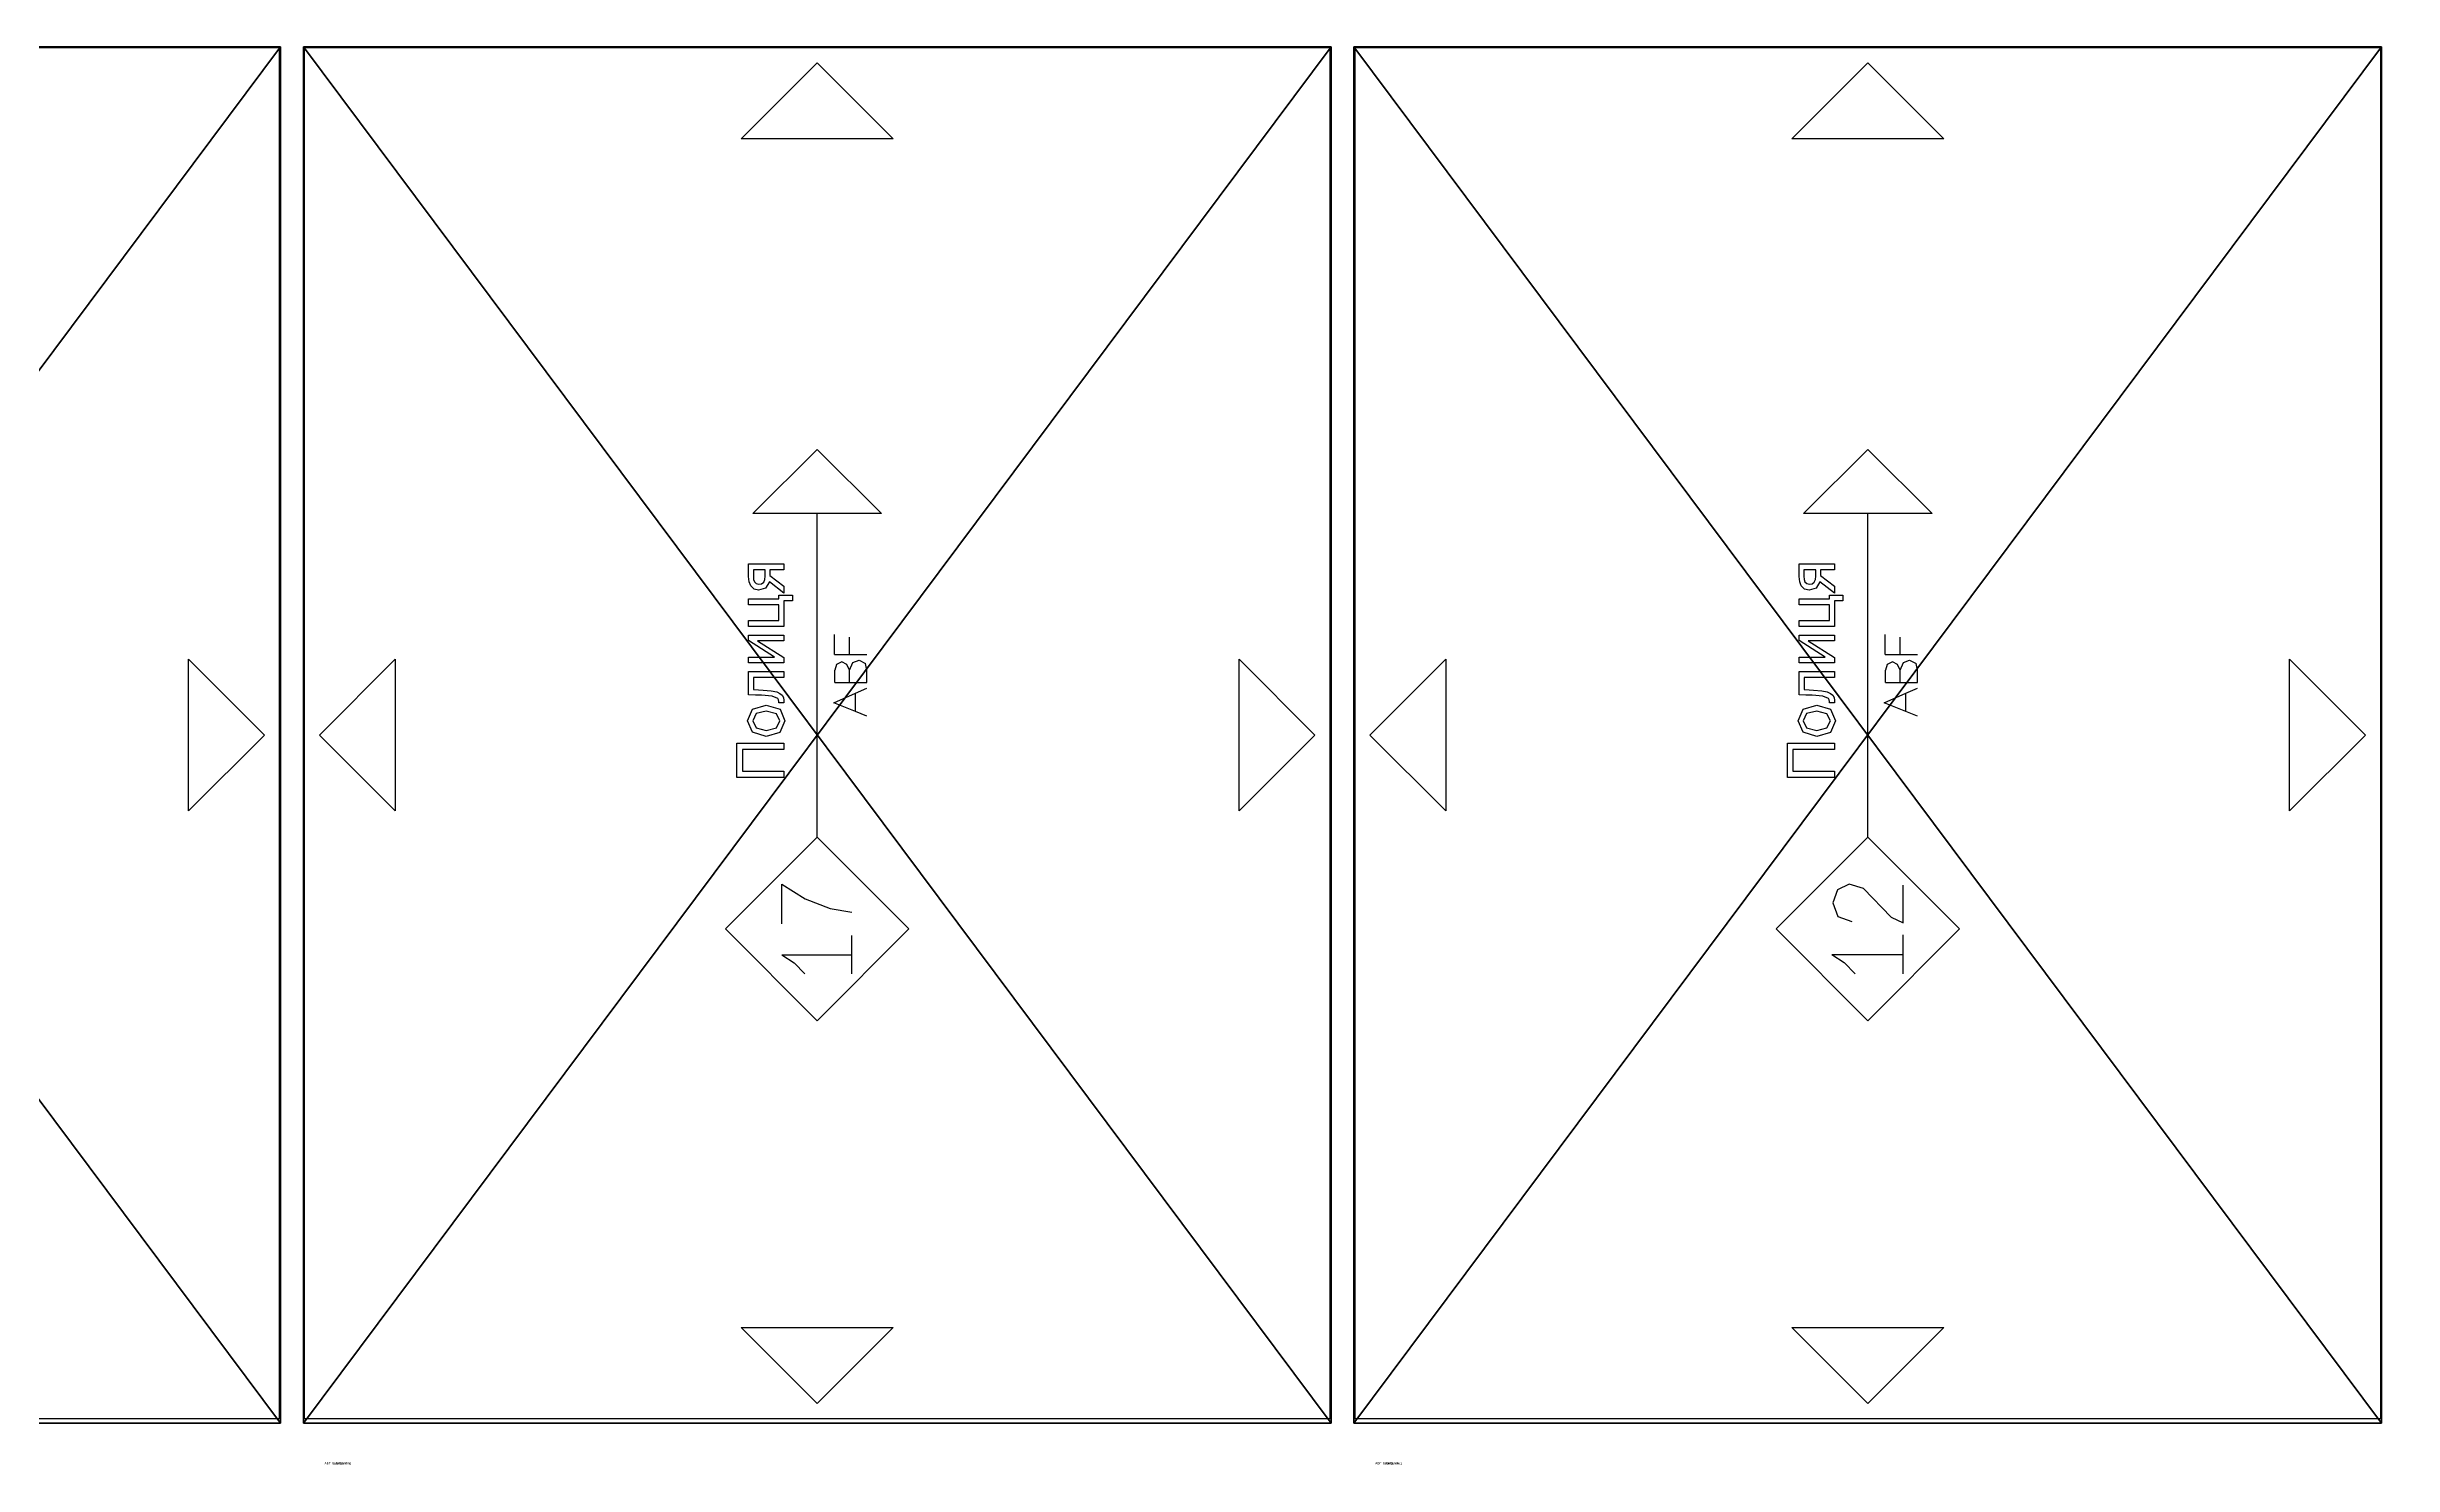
# Model space of a CAD drawing. Header units: millimetres. Extents: x -49559 to 16, y -2381 to 2097.
# Drawn here: x -7290 to -6267, y -18 to 600 of the extents above; entities that cross this region are included whole.
import ezdxf

# ---------------------------------------------------------------- set-up
doc = ezdxf.new("R2010")
doc.units = ezdxf.units.MM
doc.header["$LTSCALE"] = 25.4
doc.layers.get('0').update_dxf_attribs({"true_color": 0xffffff})
for name, color, linetype, true_color in [('ABF_cuttingLines', 134, 'Continuous', 0x009987), ('ABF_edgeBanding', 252, 'Continuous', 0x777799), ('ABF_Label', 36, 'Continuous', 0x664400)]:
    doc.layers.add(name, color=color, linetype=linetype, true_color=true_color)

# ---------------------------------------------------------------- blocks, each defined once
blk = doc.blocks.new('Group380#1')
at = {"layer": 'ABF_Label', "color": 0}
for p, q in [((-11.73, 9.21), (-11.73, 22.25)), ((-11.73, 22.25), (-2.26, 22.25)), ((-4, 20.71), (-10, 20.71)), ((-10, 20.71), (-10, 9.21)), ((-4, 9.21), (-4, 20.71)), ((-2.26, 22.25), (-2.26, 9.21)), ((-0.44, 14.09), (0.76, 17.9)), ((0.73, 10.32), (-0.44, 14.09)), ((0.76, 17.9), (3.94, 19.26)), ((1.95, 16.92), (1.26, 14.09)), ((1.26, 14.09), (1.95, 11.3)), ((3.94, 17.84), (1.95, 16.92)), ((3.94, 19.26), (7.11, 17.91)), ((5.91, 16.92), (3.94, 17.84)), ((5.9, 11.29), (6.6, 14.09)), ((6.6, 14.09), (5.91, 16.92)), ((7.11, 17.91), (8.3, 14.09)), ((8.3, 14.09), (7.11, 10.28)), ((10.71, 12.42), (11, 15.42)), ((11, 15.42), (11.06, 17.11)), ((11.06, 17.11), (11.12, 18.99)), ((11.12, 18.99), (17.57, 18.99)), ((12.45, 14.99), (12.27, 12.69)), ((12.5, 16.21), (12.45, 14.99)), ((12.56, 17.6), (12.5, 16.21)), ((15.92, 17.6), (12.56, 17.6)), ((15.92, 9.21), (15.92, 17.6)), ((17.57, 18.99), (17.57, 9.21)), ((19.95, 9.21), (19.95, 18.99)), ((19.95, 18.99), (21.58, 18.99)), ((26.04, 16.5), (21.44, 9.21)), ((21.58, 18.99), (21.58, 11.81)), ((21.58, 11.81), (26.13, 18.99)), ((26.04, 9.21), (26.04, 16.5)), ((26.13, 18.99), (27.67, 18.99)), ((27.67, 18.99), (27.67, 9.21)), ((30.06, 9.21), (30.06, 18.99)), ((30.06, 18.99), (31.7, 18.99)), ((31.7, 18.99), (31.7, 10.62)), ((36.07, 10.62), (36.07, 18.99)), ((36.07, 18.99), (37.72, 18.99)), ((37.72, 18.99), (37.72, 10.62)), ((39.3, 9.21), (42.45, 13.23)), ((40.1, 16.2), (40.42, 17.48)), ((40.67, 14.3), (40.1, 16.2)), ((40.42, 17.48), (41.28, 18.4)), ((42.45, 13.23), (40.67, 14.3)), ((44.12, 13.09), (41.22, 9.21)), ((41.28, 18.4), (42.39, 18.84)), ((41.95, 16.86), (41.79, 16.15)), ((41.79, 16.15), (41.9, 15.37)), ((41.9, 15.37), (42.3, 14.81)), ((42.43, 17.38), (41.95, 16.86)), ((42.3, 14.81), (43.05, 14.46)), ((42.39, 18.84), (43.88, 18.99)), ((43.07, 17.61), (42.43, 17.38)), ((43.05, 14.46), (44.02, 14.38)), ((43.96, 17.67), (43.07, 17.61)), ((43.88, 18.99), (47.4, 18.99)), ((45.75, 17.67), (43.96, 17.67)), ((44.02, 14.38), (45.75, 14.38)), ((45.75, 13.09), (44.12, 13.09)), ((45.75, 14.38), (45.75, 17.67)), ((45.75, 9.21), (45.75, 13.09)), ((47.4, 18.99), (47.4, 9.21)), ((-60.72, 9.95), (-63.02, 6.49)), ((-60.72, 9.95), (-60.72, -9.78)), ((-50.23, 8.28), (-51.65, 4.38)), ((-46.48, 9.68), (-50.23, 8.28)), ((-42.88, 8.36), (-46.48, 9.68)), ((-41.25, 5.11), (-42.88, 8.36)), ((-10, 9.21), (-11.73, 9.21)), ((-2.26, 9.21), (-4, 9.21)), ((3.94, 8.93), (0.73, 10.32)), ((1.95, 11.3), (3.94, 10.35)), ((3.94, 10.35), (5.9, 11.29)), ((7.11, 10.28), (3.94, 8.93)), ((8.93, 9.21), (8.93, 10.64)), ((8.93, 10.64), (9.02, 10.64)), ((9.24, 9.2), (8.93, 9.21)), ((9.02, 10.64), (9.14, 10.63)), ((9.14, 10.63), (9.3, 10.62)), ((9.6, 9.19), (9.24, 9.2)), ((9.3, 10.62), (9.71, 10.69)), ((10.37, 9.32), (9.6, 9.19)), ((9.71, 10.69), (10.07, 10.91)), ((10.07, 10.91), (10.71, 12.42)), ((11.01, 9.71), (10.37, 9.32)), ((11.53, 10.3), (11.01, 9.71)), ((11.95, 11.2), (11.53, 10.3)), ((12.27, 12.69), (11.95, 11.2)), ((17.57, 9.21), (15.92, 9.21)), ((21.44, 9.21), (19.95, 9.21)), ((27.67, 9.21), (26.04, 9.21)), ((37.16, 9.21), (30.06, 9.21)), ((31.7, 10.62), (36.07, 10.62)), ((37.16, 6.86), (37.16, 9.21)), ((38.69, 6.86), (37.16, 6.86)), ((37.72, 10.62), (38.69, 10.62)), ((38.69, 10.62), (38.69, 6.86)), ((41.22, 9.21), (39.3, 9.21)), ((47.4, 9.21), (45.75, 9.21)), ((-63.02, 6.49), (-66.14, 3.46)), ((-42.51, 1.2), (-50.47, -6.45)), ((-42.51, 1.2), (-41.25, 5.11)), ((-28.29, 0), (61.31, 0)), ((-50.47, -6.45), (-52.02, -9.78)), ((6.49, -10.57), (8.95, -4.58)), ((8.95, -4.58), (11.61, -10.57)), ((14.53, -4.88), (17.96, -4.88)), ((14.53, -4.88), (14.53, -8.98)), ((19.51, -5.38), (17.96, -4.88)), ((20.29, -6.84), (19.51, -5.38)), ((22.27, -4.79), (22.27, -8.97)), ((22.27, -4.79), (27.81, -4.79)), ((-66.14, -9.78), (-60.72, -9.78)), ((-60.72, -9.78), (-55.29, -9.78)), ((-52.02, -9.78), (-41.58, -9.78)), ((5.21, -13.72), (6.49, -10.57)), ((6.49, -10.57), (11.61, -10.57)), ((11.61, -10.57), (13.01, -13.72)), ((14.53, -8.98), (14.53, -13.72)), ((14.53, -8.98), (17.96, -8.98)), ((17.96, -8.98), (19.55, -8.25)), ((17.96, -8.98), (20.04, -9.9)), ((19.55, -8.25), (20.29, -6.84)), ((20.74, -11.59), (19.76, -13.36)), ((20.04, -9.9), (20.74, -11.59)), ((22.27, -8.97), (27.09, -8.97)), ((22.27, -8.97), (22.27, -13.72)), ((14.53, -13.72), (17.96, -13.72)), ((17.96, -13.72), (19.76, -13.36))]:
    blk.add_line(p, q, dxfattribs=at)
for points in [[(-28.29, 0, 0), (-53.69, -25.4, 0), (-79.09, 0, 0), (-53.69, 25.4, 0), (-28.29, 0, 0)], [(61.31, 17.78, 0), (79.09, 0, 0), (61.31, -17.78, 0), (61.31, 17.78, 0)]]:
    blk.add_polyline3d(points, close=True, dxfattribs=at)
blk = doc.blocks.new('Group461#1')
at = {"layer": 'ABF_cuttingLines', "color": 0}
blk.add_polyline3d([(-485.9, 617.6, 0), (-933.1, 617.6, 0), (-933.1, 20, 0), (-485.9, 20, 0), (-485.9, 617.6, 0)], close=True, dxfattribs=at)
blk = doc.blocks.new('Group462#1')
at = {"layer": 'ABF_edgeBanding', "color": 0}
for points in [[(-709.5, 611, 0), (-676.4, 577.9, 0), (-742.6, 577.9, 0), (-709.5, 611, 0)], [(-926.5, 318, 0), (-893.4, 351.1, 0), (-893.4, 284.9, 0), (-926.5, 318, 0)], [(-492.5, 318, 0), (-525.6, 284.9, 0), (-525.6, 351.1, 0), (-492.5, 318, 0)], [(-709.5, 26.6, 0), (-742.6, 59.7, 0), (-676.4, 59.7, 0), (-709.5, 26.6, 0)]]:
    blk.add_polyline3d(points, close=True, dxfattribs=at)
blk = doc.blocks.new('______#27')
at = {"color": 0}
for p, q in [((-933.5, 618), (-933.5, 18)), ((-485.5, 618), (-933.5, 618)), ((-485.5, 618, 18), (-933.5, 618, 18)), ((-933.5, 618, 18), (-933.5, 18, 18)), ((-933.5, 618, 18), (-933.5, 18, 18)), ((-933.5, 618), (-933.5, 618, 18)), ((-933.5, 618), (-933.5, 18)), ((-485.5, 618), (-933.5, 618)), ((-933.5, 618), (-933.5, 618, 18)), ((-485.5, 618, 18), (-933.5, 618, 18)), ((-485.5, 618), (-485.5, 618, 18)), ((-485.5, 18, 18), (-485.5, 618, 18)), ((-485.5, 18), (-485.5, 618)), ((-485.5, 18), (-485.5, 618)), ((-485.5, 18, 18), (-485.5, 618, 18)), ((-485.5, 618), (-485.5, 618, 18)), ((-933.5, 18, 18), (-485.5, 18, 18)), ((-933.5, 18), (-933.5, 18, 18)), ((-933.5, 18), (-485.5, 18)), ((-933.5, 18), (-485.5, 18)), ((-933.5, 18, 18), (-485.5, 18, 18)), ((-933.5, 18), (-933.5, 18, 18)), ((-485.5, 18), (-485.5, 18, 18)), ((-485.5, 18), (-485.5, 18, 18))]:
    blk.add_line(p, q, dxfattribs=at)
at = {"layer": 'ABF_cuttingLines', "color": 0}
ref = blk.add_blockref('Group461#1', (0, 0, 18), dxfattribs=at)
ref.add_attrib('Skp_GroupInstanceName', '_ABF_cuttingLines', (0, 0), dxfattribs={"layer": '0', "height": 1})
at = {"layer": 'ABF_edgeBanding', "color": 0}
ref = blk.add_blockref('Group462#1', (0, 0, 18), dxfattribs=at)
ref.add_attrib('Skp_GroupInstanceName', '_ABF_edgeBanding', (0, 0), dxfattribs={"layer": '0', "height": 1})
at = {"layer": 'ABF_Label', "color": 0}
ref = blk.add_blockref('Group380#1', (-709.5, 318, 18), dxfattribs=dict(at, xscale=1.574803149606299, yscale=1.574803149606299, rotation=90))
ref.add_attrib('Skp_GroupInstanceName', '_ABF_Label', (0, 0), dxfattribs={"layer": '0', "height": 1})
at = {"color": 0}
mesh = blk.add_polyface(dxfattribs=at)
corners = [(-485.5, 618), (-933.5, 18), (-933.5, 618), (-485.5, 18)]
mesh.append_faces([[corners[k] for k in face] for face in [(0, 1, 2), (1, 0, 3)]], dxfattribs={"vtx0": -1, "color": 0})
at = {"color": 7, "true_color": 0xffffff}
mesh = blk.add_polyface(dxfattribs=at)
corners = [(-485.5, 18, 18), (-933.5, 618, 18), (-933.5, 18, 18), (-485.5, 618, 18)]
mesh.append_faces([[corners[k] for k in face] for face in [(0, 1, 2), (1, 0, 3)]], dxfattribs={"vtx0": -1, "color": 7})
at = {"color": 0}
mesh = blk.add_polyface(dxfattribs=at)
corners = [(-933.5, 618, 18), (-933.5, 18), (-933.5, 18, 18), (-933.5, 618)]
mesh.append_faces([[corners[k] for k in face] for face in [(0, 1, 2), (1, 0, 3)]], dxfattribs={"vtx0": -1, "color": 0})
mesh = blk.add_polyface(dxfattribs=at)
corners = [(-933.5, 618, 18), (-485.5, 618), (-933.5, 618), (-485.5, 618, 18)]
mesh.append_faces([[corners[k] for k in face] for face in [(0, 1, 2), (1, 0, 3)]], dxfattribs={"vtx0": -1, "color": 0})
mesh = blk.add_polyface(dxfattribs=at)
corners = [(-485.5, 618), (-485.5, 18, 18), (-485.5, 18), (-485.5, 618, 18)]
mesh.append_faces([[corners[k] for k in face] for face in [(0, 1, 2), (1, 0, 3)]], dxfattribs={"vtx0": -1, "color": 0})
mesh = blk.add_polyface(dxfattribs=at)
corners = [(-485.5, 18, 18), (-933.5, 18), (-485.5, 18), (-933.5, 18, 18)]
mesh.append_faces([[corners[k] for k in face] for face in [(0, 1, 2), (1, 0, 3)]], dxfattribs={"vtx0": -1, "color": 0})
blk = doc.blocks.new('Group426#1')
at = {"layer": 'ABF_Label', "color": 0}
for p, q in [((-11.73, 9.21), (-11.73, 22.25)), ((-11.73, 22.25), (-2.26, 22.25)), ((-4, 20.71), (-10, 20.71)), ((-10, 20.71), (-10, 9.21)), ((-4, 9.21), (-4, 20.71)), ((-2.26, 22.25), (-2.26, 9.21)), ((-0.44, 14.09), (0.76, 17.9)), ((0.73, 10.32), (-0.44, 14.09)), ((0.76, 17.9), (3.94, 19.26)), ((1.95, 16.92), (1.26, 14.09)), ((1.26, 14.09), (1.95, 11.3)), ((3.94, 17.84), (1.95, 16.92)), ((3.94, 19.26), (7.11, 17.91)), ((5.91, 16.92), (3.94, 17.84)), ((5.9, 11.29), (6.6, 14.09)), ((6.6, 14.09), (5.91, 16.92)), ((7.11, 17.91), (8.3, 14.09)), ((8.3, 14.09), (7.11, 10.28)), ((10.71, 12.42), (11, 15.42)), ((11, 15.42), (11.06, 17.11)), ((11.06, 17.11), (11.12, 18.99)), ((11.12, 18.99), (17.57, 18.99)), ((12.45, 14.99), (12.27, 12.69)), ((12.5, 16.21), (12.45, 14.99)), ((12.56, 17.6), (12.5, 16.21)), ((15.92, 17.6), (12.56, 17.6)), ((15.92, 9.21), (15.92, 17.6)), ((17.57, 18.99), (17.57, 9.21)), ((19.95, 9.21), (19.95, 18.99)), ((19.95, 18.99), (21.58, 18.99)), ((26.04, 16.5), (21.44, 9.21)), ((21.58, 18.99), (21.58, 11.81)), ((21.58, 11.81), (26.13, 18.99)), ((26.04, 9.21), (26.04, 16.5)), ((26.13, 18.99), (27.67, 18.99)), ((27.67, 18.99), (27.67, 9.21)), ((30.06, 9.21), (30.06, 18.99)), ((30.06, 18.99), (31.7, 18.99)), ((31.7, 18.99), (31.7, 10.62)), ((36.07, 10.62), (36.07, 18.99)), ((36.07, 18.99), (37.72, 18.99)), ((37.72, 18.99), (37.72, 10.62)), ((39.3, 9.21), (42.45, 13.23)), ((40.1, 16.2), (40.42, 17.48)), ((40.67, 14.3), (40.1, 16.2)), ((40.42, 17.48), (41.28, 18.4)), ((42.45, 13.23), (40.67, 14.3)), ((44.12, 13.09), (41.22, 9.21)), ((41.28, 18.4), (42.39, 18.84)), ((41.95, 16.86), (41.79, 16.15)), ((41.79, 16.15), (41.9, 15.37)), ((41.9, 15.37), (42.3, 14.81)), ((42.43, 17.38), (41.95, 16.86)), ((42.3, 14.81), (43.05, 14.46)), ((42.39, 18.84), (43.88, 18.99)), ((43.07, 17.61), (42.43, 17.38)), ((43.05, 14.46), (44.02, 14.38)), ((43.96, 17.67), (43.07, 17.61)), ((43.88, 18.99), (47.4, 18.99)), ((45.75, 17.67), (43.96, 17.67)), ((44.02, 14.38), (45.75, 14.38)), ((45.75, 13.09), (44.12, 13.09)), ((45.75, 14.38), (45.75, 17.67)), ((45.75, 9.21), (45.75, 13.09)), ((47.4, 18.99), (47.4, 9.21)), ((-60.83, 9.76), (-63.08, 6.37)), ((-60.83, 9.76), (-60.83, -9.59)), ((-52.3, 9.76), (-41.25, 9.76)), ((-41.25, 9.76), (-45.33, 3.35)), ((-10, 9.21), (-11.73, 9.21)), ((-2.26, 9.21), (-4, 9.21)), ((3.94, 8.93), (0.73, 10.32)), ((1.95, 11.3), (3.94, 10.35)), ((3.94, 10.35), (5.9, 11.29)), ((7.11, 10.28), (3.94, 8.93)), ((8.93, 9.21), (8.93, 10.64)), ((8.93, 10.64), (9.02, 10.64)), ((9.24, 9.2), (8.93, 9.21)), ((9.02, 10.64), (9.14, 10.63)), ((9.14, 10.63), (9.3, 10.62)), ((9.6, 9.19), (9.24, 9.2)), ((9.3, 10.62), (9.71, 10.69)), ((10.37, 9.32), (9.6, 9.19)), ((9.71, 10.69), (10.07, 10.91)), ((10.07, 10.91), (10.71, 12.42)), ((11.01, 9.71), (10.37, 9.32)), ((11.53, 10.3), (11.01, 9.71)), ((11.95, 11.2), (11.53, 10.3)), ((12.27, 12.69), (11.95, 11.2)), ((17.57, 9.21), (15.92, 9.21)), ((21.44, 9.21), (19.95, 9.21)), ((27.67, 9.21), (26.04, 9.21)), ((37.16, 9.21), (30.06, 9.21)), ((31.7, 10.62), (36.07, 10.62)), ((37.16, 6.86), (37.16, 9.21)), ((38.69, 6.86), (37.16, 6.86)), ((37.72, 10.62), (38.69, 10.62)), ((38.69, 10.62), (38.69, 6.86)), ((41.22, 9.21), (39.3, 9.21)), ((47.4, 9.21), (45.75, 9.21)), ((-63.08, 6.37), (-66.14, 3.39)), ((-45.33, 3.35), (-47.99, -3.64)), ((-28.29, 0), (61.31, 0)), ((-47.99, -3.64), (-49.06, -9.59)), ((6.49, -10.57), (8.95, -4.58)), ((8.95, -4.58), (11.61, -10.57)), ((14.53, -4.88), (17.96, -4.88)), ((14.53, -4.88), (14.53, -8.98)), ((19.51, -5.38), (17.96, -4.88)), ((20.29, -6.84), (19.51, -5.38)), ((22.27, -4.79), (22.27, -8.97)), ((22.27, -4.79), (27.81, -4.79)), ((-66.14, -9.59), (-60.83, -9.59)), ((-60.83, -9.59), (-55.5, -9.59)), ((5.21, -13.72), (6.49, -10.57)), ((6.49, -10.57), (11.61, -10.57)), ((11.61, -10.57), (13.01, -13.72)), ((14.53, -8.98), (14.53, -13.72)), ((14.53, -8.98), (17.96, -8.98)), ((17.96, -8.98), (19.55, -8.25)), ((17.96, -8.98), (20.04, -9.9)), ((19.55, -8.25), (20.29, -6.84)), ((20.74, -11.59), (19.76, -13.36)), ((20.04, -9.9), (20.74, -11.59)), ((22.27, -8.97), (27.09, -8.97)), ((22.27, -8.97), (22.27, -13.72)), ((14.53, -13.72), (17.96, -13.72)), ((17.96, -13.72), (19.76, -13.36))]:
    blk.add_line(p, q, dxfattribs=at)
for points in [[(-28.29, 0, 0), (-53.69, -25.4, 0), (-79.09, 0, 0), (-53.69, 25.4, 0), (-28.29, 0, 0)], [(61.31, 17.78, 0), (79.09, 0, 0), (61.31, -17.78, 0), (61.31, 17.78, 0)]]:
    blk.add_polyline3d(points, close=True, dxfattribs=at)
blk = doc.blocks.new('Group463#1')
at = {"layer": 'ABF_cuttingLines', "color": 0}
blk.add_polyline3d([(-18.9, 617.6, 0), (-466.1, 617.6, 0), (-466.1, 20, 0), (-18.9, 20, 0), (-18.9, 617.6, 0)], close=True, dxfattribs=at)
blk = doc.blocks.new('Group464#1')
at = {"layer": 'ABF_edgeBanding', "color": 0}
for points in [[(-242.5, 611, 0), (-209.4, 577.9, 0), (-275.6, 577.9, 0), (-242.5, 611, 0)], [(-459.5, 318, 0), (-426.4, 351.1, 0), (-426.4, 284.9, 0), (-459.5, 318, 0)], [(-25.5, 318, 0), (-58.6, 284.9, 0), (-58.6, 351.1, 0), (-25.5, 318, 0)], [(-242.5, 26.6, 0), (-275.6, 59.7, 0), (-209.4, 59.7, 0), (-242.5, 26.6, 0)]]:
    blk.add_polyline3d(points, close=True, dxfattribs=at)
blk = doc.blocks.new('______#28')
at = {"color": 0}
for p, q in [((-466.5, 618), (-466.5, 18)), ((-18.5, 618), (-466.5, 618)), ((-18.5, 618, 18), (-466.5, 618, 18)), ((-466.5, 618, 18), (-466.5, 18, 18)), ((-466.5, 618, 18), (-466.5, 18, 18)), ((-466.5, 618), (-466.5, 618, 18)), ((-466.5, 618), (-466.5, 18)), ((-18.5, 618), (-466.5, 618)), ((-466.5, 618), (-466.5, 618, 18)), ((-18.5, 618, 18), (-466.5, 618, 18)), ((-18.5, 618), (-18.5, 618, 18)), ((-18.5, 18, 18), (-18.5, 618, 18)), ((-18.5, 18), (-18.5, 618)), ((-18.5, 18), (-18.5, 618)), ((-18.5, 18, 18), (-18.5, 618, 18)), ((-18.5, 618), (-18.5, 618, 18)), ((-466.5, 18, 18), (-18.5, 18, 18)), ((-466.5, 18), (-466.5, 18, 18)), ((-466.5, 18), (-18.5, 18)), ((-466.5, 18), (-18.5, 18)), ((-466.5, 18, 18), (-18.5, 18, 18)), ((-466.5, 18), (-466.5, 18, 18)), ((-18.5, 18), (-18.5, 18, 18)), ((-18.5, 18), (-18.5, 18, 18))]:
    blk.add_line(p, q, dxfattribs=at)
at = {"layer": 'ABF_cuttingLines', "color": 0}
ref = blk.add_blockref('Group463#1', (0, 0, 18), dxfattribs=at)
ref.add_attrib('Skp_GroupInstanceName', '_ABF_cuttingLines', (0, 0), dxfattribs={"layer": '0', "height": 1})
at = {"layer": 'ABF_edgeBanding', "color": 0}
ref = blk.add_blockref('Group464#1', (0, 0, 18), dxfattribs=at)
ref.add_attrib('Skp_GroupInstanceName', '_ABF_edgeBanding', (0, 0), dxfattribs={"layer": '0', "height": 1})
at = {"layer": 'ABF_Label', "color": 0}
ref = blk.add_blockref('Group426#1', (-242.5, 318, 18), dxfattribs=dict(at, xscale=1.574803149606299, yscale=1.574803149606299, rotation=90))
ref.add_attrib('Skp_GroupInstanceName', '_ABF_Label', (0, 0), dxfattribs={"layer": '0', "height": 1})
at = {"color": 0}
mesh = blk.add_polyface(dxfattribs=at)
corners = [(-18.5, 618), (-466.5, 18), (-466.5, 618), (-18.5, 18)]
mesh.append_faces([[corners[k] for k in face] for face in [(0, 1, 2), (1, 0, 3)]], dxfattribs={"vtx0": -1, "color": 0})
at = {"color": 7, "true_color": 0xffffff}
mesh = blk.add_polyface(dxfattribs=at)
corners = [(-18.5, 18, 18), (-466.5, 618, 18), (-466.5, 18, 18), (-18.5, 618, 18)]
mesh.append_faces([[corners[k] for k in face] for face in [(0, 1, 2), (1, 0, 3)]], dxfattribs={"vtx0": -1, "color": 7})
at = {"color": 0}
mesh = blk.add_polyface(dxfattribs=at)
corners = [(-466.5, 618, 18), (-466.5, 18), (-466.5, 18, 18), (-466.5, 618)]
mesh.append_faces([[corners[k] for k in face] for face in [(0, 1, 2), (1, 0, 3)]], dxfattribs={"vtx0": -1, "color": 0})
mesh = blk.add_polyface(dxfattribs=at)
corners = [(-466.5, 618, 18), (-18.5, 618), (-466.5, 618), (-18.5, 618, 18)]
mesh.append_faces([[corners[k] for k in face] for face in [(0, 1, 2), (1, 0, 3)]], dxfattribs={"vtx0": -1, "color": 0})
mesh = blk.add_polyface(dxfattribs=at)
corners = [(-18.5, 618), (-18.5, 18, 18), (-18.5, 18), (-18.5, 618, 18)]
mesh.append_faces([[corners[k] for k in face] for face in [(0, 1, 2), (1, 0, 3)]], dxfattribs={"vtx0": -1, "color": 0})
mesh = blk.add_polyface(dxfattribs=at)
corners = [(-18.5, 18, 18), (-466.5, 18), (-18.5, 18), (-466.5, 18, 18)]
mesh.append_faces([[corners[k] for k in face] for face in [(0, 1, 2), (1, 0, 3)]], dxfattribs={"vtx0": -1, "color": 0})
blk = doc.blocks.new('Group347#1')
at = {"layer": 'ABF_Label', "color": 0}
for p, q in [((-11.73, 9.21), (-11.73, 22.25)), ((-11.73, 22.25), (-2.26, 22.25)), ((-4, 20.71), (-10, 20.71)), ((-10, 20.71), (-10, 9.21)), ((-4, 9.21), (-4, 20.71)), ((-2.26, 22.25), (-2.26, 9.21)), ((-0.44, 14.09), (0.76, 17.9)), ((0.73, 10.32), (-0.44, 14.09)), ((0.76, 17.9), (3.94, 19.26)), ((1.95, 16.92), (1.26, 14.09)), ((1.26, 14.09), (1.95, 11.3)), ((3.94, 17.84), (1.95, 16.92)), ((3.94, 19.26), (7.11, 17.91)), ((5.91, 16.92), (3.94, 17.84)), ((5.9, 11.29), (6.6, 14.09)), ((6.6, 14.09), (5.91, 16.92)), ((7.11, 17.91), (8.3, 14.09)), ((8.3, 14.09), (7.11, 10.28)), ((10.71, 12.42), (11, 15.42)), ((11, 15.42), (11.06, 17.11)), ((11.06, 17.11), (11.12, 18.99)), ((11.12, 18.99), (17.57, 18.99)), ((12.45, 14.99), (12.27, 12.69)), ((12.5, 16.21), (12.45, 14.99)), ((12.56, 17.6), (12.5, 16.21)), ((15.92, 17.6), (12.56, 17.6)), ((15.92, 9.21), (15.92, 17.6)), ((17.57, 18.99), (17.57, 9.21)), ((19.95, 9.21), (19.95, 18.99)), ((19.95, 18.99), (21.58, 18.99)), ((26.04, 16.5), (21.44, 9.21)), ((21.58, 18.99), (21.58, 11.81)), ((21.58, 11.81), (26.13, 18.99)), ((26.04, 9.21), (26.04, 16.5)), ((26.13, 18.99), (27.67, 18.99)), ((27.67, 18.99), (27.67, 9.21)), ((30.06, 9.21), (30.06, 18.99)), ((30.06, 18.99), (31.7, 18.99)), ((31.7, 18.99), (31.7, 10.62)), ((36.07, 10.62), (36.07, 18.99)), ((36.07, 18.99), (37.72, 18.99)), ((37.72, 18.99), (37.72, 10.62)), ((39.3, 9.21), (42.45, 13.23)), ((40.1, 16.2), (40.42, 17.48)), ((40.67, 14.3), (40.1, 16.2)), ((40.42, 17.48), (41.28, 18.4)), ((42.45, 13.23), (40.67, 14.3)), ((44.12, 13.09), (41.22, 9.21)), ((41.28, 18.4), (42.39, 18.84)), ((41.95, 16.86), (41.79, 16.15)), ((41.79, 16.15), (41.9, 15.37)), ((41.9, 15.37), (42.3, 14.81)), ((42.43, 17.38), (41.95, 16.86)), ((42.3, 14.81), (43.05, 14.46)), ((42.39, 18.84), (43.88, 18.99)), ((43.07, 17.61), (42.43, 17.38)), ((43.05, 14.46), (44.02, 14.38)), ((43.96, 17.67), (43.07, 17.61)), ((43.88, 18.99), (47.4, 18.99)), ((45.75, 17.67), (43.96, 17.67)), ((44.02, 14.38), (45.75, 14.38)), ((45.75, 13.09), (44.12, 13.09)), ((45.75, 14.38), (45.75, 17.67)), ((45.75, 9.21), (45.75, 13.09)), ((47.4, 18.99), (47.4, 9.21)), ((-62.98, 6.56), (-66.14, 3.5)), ((-60.66, 10.06), (-62.98, 6.56)), ((-60.66, 10.06), (-60.66, -9.89)), ((-50.1, 8.56), (-51.87, 3.21)), ((-46.55, 10.06), (-50.1, 8.56)), ((-43.01, 8.56), (-46.55, 10.06)), ((-43.01, 8.56), (-41.25, 3.21)), ((-10, 9.21), (-11.73, 9.21)), ((-2.26, 9.21), (-4, 9.21)), ((3.94, 8.93), (0.73, 10.32)), ((1.95, 11.3), (3.94, 10.35)), ((3.94, 10.35), (5.9, 11.29)), ((7.11, 10.28), (3.94, 8.93)), ((8.93, 9.21), (8.93, 10.64)), ((8.93, 10.64), (9.02, 10.64)), ((9.24, 9.2), (8.93, 9.21)), ((9.02, 10.64), (9.14, 10.63)), ((9.14, 10.63), (9.3, 10.62)), ((9.6, 9.19), (9.24, 9.2)), ((9.3, 10.62), (9.71, 10.69)), ((10.37, 9.32), (9.6, 9.19)), ((9.71, 10.69), (10.07, 10.91)), ((10.07, 10.91), (10.71, 12.42)), ((11.01, 9.71), (10.37, 9.32)), ((11.53, 10.3), (11.01, 9.71)), ((11.95, 11.2), (11.53, 10.3)), ((12.27, 12.69), (11.95, 11.2)), ((17.57, 9.21), (15.92, 9.21)), ((21.44, 9.21), (19.95, 9.21)), ((27.67, 9.21), (26.04, 9.21)), ((37.16, 9.21), (30.06, 9.21)), ((31.7, 10.62), (36.07, 10.62)), ((37.16, 6.86), (37.16, 9.21)), ((38.69, 6.86), (37.16, 6.86)), ((37.72, 10.62), (38.69, 10.62)), ((38.69, 10.62), (38.69, 6.86)), ((41.22, 9.21), (39.3, 9.21)), ((47.4, 9.21), (45.75, 9.21)), ((-51.87, 3.21), (-51.87, -3.01)), ((-41.25, 3.21), (-41.25, -3.01)), ((-28.29, 0), (61.31, 0)), ((-51.87, -3.01), (-50.25, -8.26)), ((-41.25, -3.01), (-42.57, -8.25)), ((6.49, -10.57), (8.95, -4.58)), ((8.95, -4.58), (11.61, -10.57)), ((14.53, -4.88), (17.96, -4.88)), ((14.53, -4.88), (14.53, -8.98)), ((19.51, -5.38), (17.96, -4.88)), ((20.29, -6.84), (19.51, -5.38)), ((22.27, -4.79), (22.27, -8.97)), ((22.27, -4.79), (27.81, -4.79)), ((-66.14, -9.89), (-60.66, -9.89)), ((-60.66, -9.89), (-55.17, -9.89)), ((-50.25, -8.26), (-46.52, -9.89)), ((-46.52, -9.89), (-42.57, -8.25)), ((5.21, -13.72), (6.49, -10.57)), ((6.49, -10.57), (11.61, -10.57)), ((11.61, -10.57), (13.01, -13.72)), ((14.53, -8.98), (14.53, -13.72)), ((14.53, -8.98), (17.96, -8.98)), ((17.96, -8.98), (19.55, -8.25)), ((17.96, -8.98), (20.04, -9.9)), ((19.55, -8.25), (20.29, -6.84)), ((20.74, -11.59), (19.76, -13.36)), ((20.04, -9.9), (20.74, -11.59)), ((22.27, -8.97), (27.09, -8.97)), ((22.27, -8.97), (22.27, -13.72)), ((14.53, -13.72), (17.96, -13.72)), ((17.96, -13.72), (19.76, -13.36))]:
    blk.add_line(p, q, dxfattribs=at)
for points in [[(-28.29, 0, 0), (-53.69, -25.4, 0), (-79.09, 0, 0), (-53.69, 25.4, 0), (-28.29, 0, 0)], [(61.31, 17.78, 0), (79.09, 0, 0), (61.31, -17.78, 0), (61.31, 17.78, 0)]]:
    blk.add_polyline3d(points, close=True, dxfattribs=at)
blk = doc.blocks.new('Group465#1')
at = {"layer": 'ABF_cuttingLines', "color": 0}
blk.add_polyline3d([(-18.9, 617.6, 0), (-466.1, 617.6, 0), (-466.1, 20, 0), (-18.9, 20, 0), (-18.9, 617.6, 0)], close=True, dxfattribs=at)
blk = doc.blocks.new('Group466#1')
at = {"layer": 'ABF_edgeBanding', "color": 0}
for points in [[(-242.5, 611, 0), (-209.4, 577.9, 0), (-275.6, 577.9, 0), (-242.5, 611, 0)], [(-459.5, 318, 0), (-426.4, 351.1, 0), (-426.4, 284.9, 0), (-459.5, 318, 0)], [(-25.5, 318, 0), (-58.6, 284.9, 0), (-58.6, 351.1, 0), (-25.5, 318, 0)], [(-242.5, 26.6, 0), (-275.6, 59.7, 0), (-209.4, 59.7, 0), (-242.5, 26.6, 0)]]:
    blk.add_polyline3d(points, close=True, dxfattribs=at)
blk = doc.blocks.new('______#29')
at = {"color": 0}
for p, q in [((-18.5, 618), (-466.5, 618)), ((-18.5, 618, 18), (-466.5, 618, 18)), ((-18.5, 618), (-466.5, 618)), ((-18.5, 618, 18), (-466.5, 618, 18)), ((-18.5, 618), (-18.5, 618, 18)), ((-18.5, 18, 18), (-18.5, 618, 18)), ((-18.5, 18), (-18.5, 618)), ((-18.5, 18), (-18.5, 618)), ((-18.5, 18, 18), (-18.5, 618, 18)), ((-18.5, 618), (-18.5, 618, 18)), ((-466.5, 18, 18), (-18.5, 18, 18)), ((-466.5, 18), (-18.5, 18)), ((-466.5, 18), (-18.5, 18)), ((-466.5, 18, 18), (-18.5, 18, 18)), ((-18.5, 18), (-18.5, 18, 18)), ((-18.5, 18), (-18.5, 18, 18))]:
    blk.add_line(p, q, dxfattribs=at)
at = {"layer": 'ABF_cuttingLines', "color": 0}
ref = blk.add_blockref('Group465#1', (0, 0, 18), dxfattribs=at)
ref.add_attrib('Skp_GroupInstanceName', '_ABF_cuttingLines', (0, 0), dxfattribs={"layer": '0', "height": 1})
at = {"layer": 'ABF_edgeBanding', "color": 0}
ref = blk.add_blockref('Group466#1', (0, 0, 18), dxfattribs=at)
ref.add_attrib('Skp_GroupInstanceName', '_ABF_edgeBanding', (0, 0), dxfattribs={"layer": '0', "height": 1})
at = {"layer": 'ABF_Label', "color": 0}
ref = blk.add_blockref('Group347#1', (-242.5, 318, 18), dxfattribs=dict(at, xscale=1.574803149606299, yscale=1.574803149606299, rotation=90))
ref.add_attrib('Skp_GroupInstanceName', '_ABF_Label', (0, 0), dxfattribs={"layer": '0', "height": 1})
at = {"color": 0}
mesh = blk.add_polyface(dxfattribs=at)
corners = [(-18.5, 618), (-466.5, 18), (-466.5, 618), (-18.5, 18)]
mesh.append_faces([[corners[k] for k in face] for face in [(0, 1, 2), (1, 0, 3)]], dxfattribs={"vtx0": -1, "color": 0})
at = {"color": 7, "true_color": 0xffffff}
mesh = blk.add_polyface(dxfattribs=at)
corners = [(-18.5, 18, 18), (-466.5, 618, 18), (-466.5, 18, 18), (-18.5, 618, 18)]
mesh.append_faces([[corners[k] for k in face] for face in [(0, 1, 2), (1, 0, 3)]], dxfattribs={"vtx0": -1, "color": 7})
at = {"color": 0}
mesh = blk.add_polyface(dxfattribs=at)
corners = [(-466.5, 618, 18), (-18.5, 618), (-466.5, 618), (-18.5, 618, 18)]
mesh.append_faces([[corners[k] for k in face] for face in [(0, 1, 2), (1, 0, 3)]], dxfattribs={"vtx0": -1, "color": 0})
mesh = blk.add_polyface(dxfattribs=at)
corners = [(-18.5, 618), (-18.5, 18, 18), (-18.5, 18), (-18.5, 618, 18)]
mesh.append_faces([[corners[k] for k in face] for face in [(0, 1, 2), (1, 0, 3)]], dxfattribs={"vtx0": -1, "color": 0})
mesh = blk.add_polyface(dxfattribs=at)
corners = [(-18.5, 18, 18), (-466.5, 18), (-18.5, 18), (-466.5, 18, 18)]
mesh.append_faces([[corners[k] for k in face] for face in [(0, 1, 2), (1, 0, 3)]], dxfattribs={"vtx0": -1, "color": 0})
blk = doc.blocks.new('_48501___EGGER_W_1000_ST9___2800207018__THICKNESS_18')
at = {"color": 0}
for name, p in [('______#29', (-7169.5, -18)), ('______#28', (-6711.5, -18)), ('______#27', (-5786.5, -18))]:
    blk.add_blockref(name, p, dxfattribs=at)

msp = doc.modelspace()

# ---------------------------------------------------------------- block references
at = {"color": 0}
msp.add_blockref('_48501___EGGER_W_1000_ST9___2800207018__THICKNESS_18', (0, 0), dxfattribs=at)

doc.saveas('drawing.dxf')
